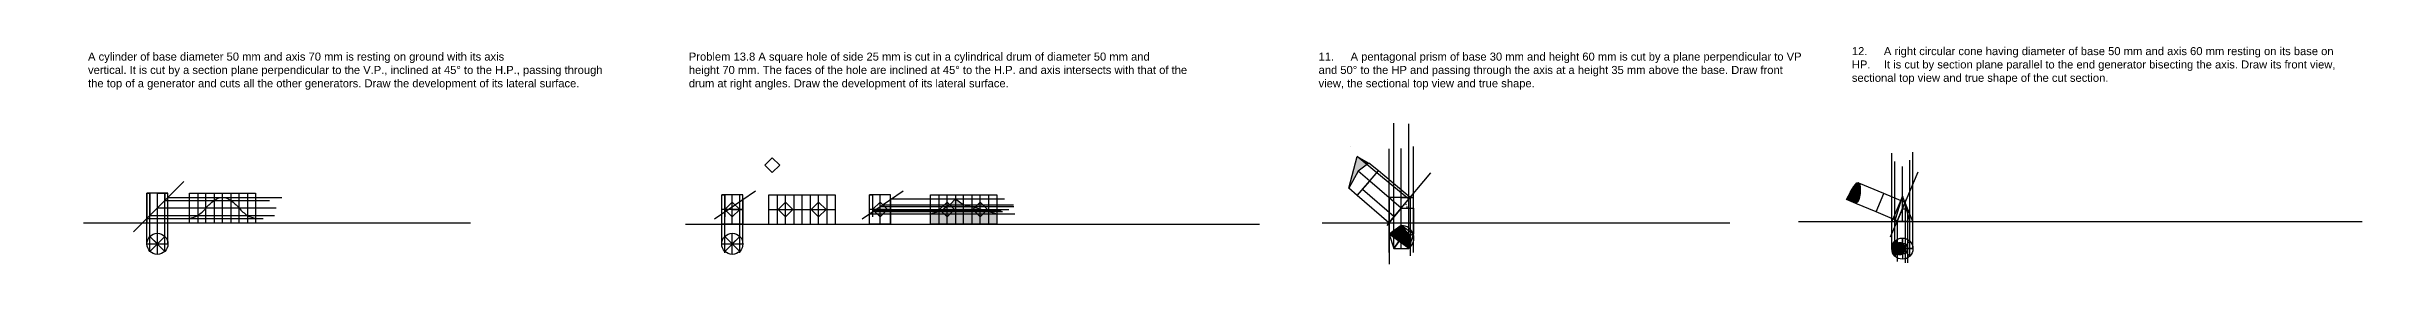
# Model space of a CAD drawing. Header units: millimetres. Extents: x 186 to 71940, y -203 to 575.
# Drawn here: x 37536 to 43068, y -100 to 416 of the extents above; entities that cross this region are included whole.
import ezdxf

# ---------------------------------------------------------------- set-up
doc = ezdxf.new("R2010")
doc.units = ezdxf.units.MM
doc.header["$MEASUREMENT"] = 0
doc.styles.get("Standard").update_dxf_attribs({"font": 'arial.ttf'})
doc.dimstyles.get("Standard").update_dxf_attribs({"dimscale": 10, "dimtxt": 0.18, "dimasz": 0.18, "dimexe": 0.18, "dimexo": 0.0625, "dimgap": 0.09, "dimtad": 0, "dimtih": 1, "dimtoh": 1, "dimdec": 1, "dimzin": 0, "dimdsep": 46, "dimtxsty": 'Standard', "dimcen": 0.09, "dimadec": 0, "dimazin": 0, "dimtfac": 1, "dimtdec": 1, "dimtofl": 0, "dimtmove": 0, "dimatfit": 3, "dimfxl": 1, "dimtolj": 1, "dimtzin": 0, "dimarcsym": 0})

# ---------------------------------------------------------------- blocks, each defined once
blk = doc.blocks.new('*D115')
at = {"color": 0, "lineweight": -2, "transparency": 16777216}
for start, end in [(33.3912, 42.7531), (7.2469, 17.1506)]:
    blk.add_arc((40748.5, 33.2), 14.2, start, end, dxfattribs=at)
at = {"color": 0, "lineweight": -3, "transparency": 16777216}
for points in [[(40758.8, 42.6), (40759.2, 43.1), (40757.7, 44.1)], [(40763, 35), (40762.4, 35), (40762.8, 33.2)]]:
    blk.add_solid(points, dxfattribs=at)
at = {"layer": 'Defpoints', "color": 0, "lineweight": -3, "transparency": 16777216}
for p in [(40818.9, 117), (40748.5, 33.2), (40748.5, 33.2), (40762.2, 37.3), (40777.1, 33.2)]:
    blk.add_point(p, dxfattribs=at)
at = {"color": 0, "lineweight": -3, "transparency": 16777216, "insert": (40761.5, 39.2), "char_height": 1.8, "attachment_point": 5}
blk.add_mtext('\\A1;50°', dxfattribs=at)

msp = doc.modelspace()

# ---------------------------------------------------------------- hatches: boundary and pattern name
at = {"lineweight": -3, "true_color": 0xffffff, "transparency": 33554483}
h = msp.add_hatch(color=7, dxfattribs=at)
h.dxf.hatch_style = 1
h.paths.add_polyline_path([(40666.84, 136.41), (40644.04, 155.55), (40623.72, 80.6), (40646.14, 120.81)])
h = msp.add_hatch(color=7, dxfattribs=at)
h.dxf.hatch_style = 1
h.paths.add_polyline_path([(40644.04, 155.55), (40666.84, 136.41), (40671.83, 140.17)])
at = {"lineweight": -3, "transparency": 33554483}
h = msp.add_hatch(color=4, dxfattribs=at)
h.set_gradient(color1=(0, 0, 255), color2=(255, 255, 0), name='SPHERICAL')
edge = h.paths.add_edge_path()
edge.add_spline(control_points=[(41826.55, 44.54), (41838.09, 48.93), (41840.44, 122.66), (41816.33, 76.88), (41804.27, 54)], knot_values=[0, 0, 0, 0, 48.7868242, 97.5488403, 97.5488403, 97.5488403, 97.5488403], degree=3, periodic=0)
edge.add_line((41804.27, 54), (41826.55, 44.54))
at = {"lineweight": -3, "true_color": 0xf8f6b0, "transparency": 33554483}
h = msp.add_hatch(color=51, dxfattribs=at)
h.dxf.hatch_style = 1
h.set_gradient(color1=(0, 0, 255), color2=(255, 255, 0), name='CYLINDER')
h.paths.add_polyline_path([(39651.87, 20.15), (39632.24, 20.15), (39632.24, -4.87), (39651.87, -4.87)])
h.paths.add_polyline_path([(39651.87, 25.09), (39632.24, 20.15), (39651.87, 20.15)])
h.paths.add_polyline_path([(39658.78, 25.09), (39651.87, 25.09), (39651.87, 20.15), (39663.72, 20.15)])
h.paths.add_polyline_path([(39671.49, 12.38), (39663.72, 20.15), (39651.87, 20.15), (39651.87, -4.87), (39671.49, -4.87)])
h.paths.add_polyline_path([(39691.12, 20.15), (39679.18, 20.15), (39671.49, 12.47), (39671.49, -4.87), (39691.12, -4.87)])
h.paths.add_polyline_path([(39710.72, 20.15), (39691.12, 20.15), (39691.12, -4.87), (39710.74, -4.87)])
h.paths.add_polyline_path([(39730.37, 20.15), (39710.74, 20.15), (39710.74, -4.87), (39730.37, -4.87)])
h.paths.add_polyline_path([(39749.99, 12.48), (39749.91, 12.39), (39742.15, 20.15), (39730.37, 20.15), (39730.37, -4.87), (39749.99, -4.87)])
h.paths.add_polyline_path([(39769.62, 20.15), (39757.67, 20.15), (39749.99, 12.48), (39749.99, -4.87), (39769.62, -4.87)])
h.paths.add_polyline_path([(39789.19, 20.15), (39769.62, 20.15), (39769.62, -4.87), (39789.19, -4.87)])
h.paths.add_polyline_path([(39769.62, 25.09), (39769.62, 20.15), (39789.19, 20.15)])
h.paths.add_polyline_path([(39769.62, 25.09), (39762.61, 25.09), (39757.67, 20.15), (39769.62, 20.15)])
h.paths.add_polyline_path([(39762.61, 25.09), (39749.99, 25.09), (39749.99, 20.15), (39757.67, 20.15)])
h.paths.add_polyline_path([(39757.67, 20.15), (39749.99, 20.15), (39749.99, 12.48)], flags=17)
h.paths.add_polyline_path([(39749.99, 20.15), (39742.15, 20.15), (39749.91, 12.39), (39749.99, 12.48)], flags=17)
h.paths.add_polyline_path([(39749.99, 25.09), (39737.2, 25.09), (39742.15, 20.15), (39749.99, 20.15)])
h.paths.add_polyline_path([(39737.2, 25.09), (39730.37, 25.09), (39730.37, 20.15), (39742.15, 20.15)])
h.paths.add_polyline_path([(39730.37, 25.09), (39710.74, 25.09), (39710.74, 20.15), (39730.37, 20.15)])
h.paths.add_polyline_path([(39710.72, 25.09), (39691.12, 25.09), (39691.12, 20.15), (39710.72, 20.15)])
h.paths.add_polyline_path([(39691.12, 25.09), (39684.12, 25.09), (39679.18, 20.15), (39691.12, 20.15)])
h.paths.add_polyline_path([(39679.18, 20.15), (39671.49, 20.15), (39671.49, 12.47)], flags=17)
h.paths.add_polyline_path([(39671.49, 20.15), (39663.72, 20.15), (39671.45, 12.42), (39671.49, 12.47)], flags=17)
h.paths.add_polyline_path([(39671.49, 25.09), (39658.78, 25.09), (39663.72, 20.15), (39671.49, 20.15)])
h.paths.add_polyline_path([(39684.12, 25.09), (39671.49, 25.09), (39671.49, 20.15), (39679.18, 20.15)])
h.paths.add_polyline_path([(39671.49, 27.1), (39656.77, 27.1), (39658.78, 25.09), (39671.49, 25.09)])
h.paths.add_polyline_path([(39686.13, 27.1), (39671.49, 27.1), (39671.49, 25.09), (39684.12, 25.09)])
h.paths.add_polyline_path([(39671.49, 30.07), (39661.05, 30.07), (39656.77, 27.1), (39671.49, 27.1)])
h.paths.add_polyline_path([(39689.1, 30.07), (39671.49, 30.07), (39671.49, 27.1), (39686.13, 27.1)])
h.paths.add_polyline_path([(39671.49, 37.03), (39671.07, 37.03), (39661.08, 30.09), (39671.49, 30.1)])
h.paths.add_polyline_path([(39682.2, 37.03), (39671.49, 37.03), (39671.49, 30.1), (39689.11, 30.11)])
h.paths.add_polyline_path([(39691.12, 37.03), (39682.2, 37.03), (39689.11, 30.11), (39691.12, 30.12)])
h.paths.add_polyline_path([(39691.12, 30.07), (39689.1, 30.07), (39686.13, 27.1), (39691.12, 27.1)])
h.paths.add_polyline_path([(39710.71, 30.07), (39691.12, 30.07), (39691.12, 27.1), (39710.72, 27.1)])
h.paths.add_polyline_path([(39691.12, 27.1), (39686.13, 27.1), (39684.12, 25.09), (39691.12, 25.09)])
h.paths.add_polyline_path([(39710.72, 27.1), (39691.12, 27.1), (39691.12, 25.09), (39710.72, 25.09)])
h.paths.add_polyline_path([(39730.37, 27.1), (39710.74, 27.1), (39710.74, 25.09), (39730.37, 25.09)])
h.paths.add_polyline_path([(39730.37, 30.07), (39710.74, 30.07), (39710.74, 27.1), (39730.37, 27.1)])
h.paths.add_polyline_path([(39749.99, 30.07), (39732.23, 30.07), (39732.23, 30.07), (39735.2, 27.1), (39749.99, 27.1)])
h.paths.add_polyline_path([(39749.99, 27.1), (39735.2, 27.1), (39737.2, 25.09), (39749.99, 25.09)])
h.paths.add_polyline_path([(39735.2, 27.1), (39730.37, 27.1), (39730.37, 25.09), (39737.2, 25.09)])
h.paths.add_polyline_path([(39732.23, 30.07), (39730.37, 30.07), (39730.37, 27.1), (39735.2, 27.1)])
h.paths.add_polyline_path([(39754.37, 30.07), (39749.99, 30.07), (39749.99, 27.1), (39764.61, 27.1)])
h.paths.add_polyline_path([(39764.61, 27.1), (39749.99, 27.1), (39749.99, 25.09), (39762.61, 25.09)])
h.paths.add_polyline_path([(39710.71, 37.03), (39691.12, 37.03), (39691.12, 30.12), (39710.71, 30.13)])
h.paths.add_polyline_path([(39730.37, 37.03), (39710.74, 37.03), (39710.74, 30.07), (39730.37, 30.07)])
h.paths.add_polyline_path([(39710.71, 41.16), (39691.12, 41.16), (39691.12, 37.03), (39710.71, 37.03)])
h.paths.add_polyline_path([(39691.12, 41.16), (39678.07, 41.16), (39682.2, 37.03), (39691.12, 37.03)])
h.paths.add_polyline_path([(39678.07, 41.16), (39671.49, 37.28), (39671.49, 37.03), (39682.2, 37.03)])
h.paths.add_polyline_path([(39691.12, 55.07), (39678.07, 41.16), (39691.12, 41.16)])
h.paths.add_polyline_path([(39691.12, 55.07), (39691.12, 41.16), (39710.71, 41.16), (39710.71, 41.19)])
h.paths.add_polyline_path([(39710.74, 41.16), (39710.74, 37.03), (39730.37, 37.03)])
h.paths.add_polyline_path([(39737.21, 35.04), (39730.37, 37.03), (39730.37, 30.07), (39732.23, 30.07)])
h.paths.add_polyline_path([(39737.21, 35.04), (39732.23, 30.07), (39749.99, 30.07), (39749.99, 31.34)])
at = {"lineweight": -3, "transparency": 33554483}
h = msp.add_hatch(color=5, dxfattribs=at)
h.dxf.hatch_style = 1
h.set_gradient(color1=(0, 0, 255), color2=(255, 255, 0), name='INVSPHERICAL')
h.paths.add_polyline_path([(40748.55, -7.98), (40730.91, -20.79), (40730.91, -32.25), (40748.55, -37.98)])
h.paths.add_polyline_path([(40730.91, -20.79), (40720.01, -28.7), (40730.91, -32.25)])
h.paths.add_polyline_path([(40730.91, -32.25), (40730.91, -36.62), (40743.1, -45.48), (40748.55, -37.98)])
h.paths.add_polyline_path([(40730.91, -32.25), (40720.01, -28.7), (40730.91, -36.62)])
h.paths.add_polyline_path([(40748.55, -37.98), (40743.1, -45.48), (40748.55, -49.43)])
h.paths.add_polyline_path([(40748.55, -37.98), (40748.55, -49.43), (40766.18, -62.25)], flags=17)
h.paths.add_polyline_path([(40766.18, -32.25), (40748.55, -37.98), (40766.18, -62.25)])
h.paths.add_polyline_path([(40766.18, -27.46), (40748.55, -7.98), (40748.55, -37.98), (40766.18, -32.25)])
at = {"lineweight": -3, "true_color": 0xffffff, "transparency": 33554483}
h = msp.add_hatch(color=7, dxfattribs=at)
h.dxf.hatch_style = 1
h.paths.add_polyline_path([(40769.52, -31.16), (40766.18, -32.25), (40766.18, -62.25)])
h.paths.add_polyline_path([(40766.18, -27.46), (40766.18, -32.25), (40769.52, -31.16)])
at = {"lineweight": -3, "transparency": 33554483}
h = msp.add_hatch(color=4, dxfattribs=at)
h.set_gradient(color1=(0, 0, 255), color2=(255, 255, 0), name='SPHERICAL')
edge = h.paths.add_edge_path(flags=17)
edge.add_spline(control_points=[(41924.49, -50.48), (41920.97, -52.91), (41919.17, -57.76), (41919.11, -62.64)], knot_values=[38.6954331, 38.6954331, 38.6954331, 38.6954331, 50.8092693, 50.8092693, 50.8092693, 50.8092693], degree=3, periodic=0)
edge.add_line((41919.11, -62.64), (41924.49, -62.64))
edge.add_line((41924.49, -62.64), (41924.49, -50.48))
edge = h.paths.add_edge_path()
edge.add_spline(control_points=[(41923.79, -51.02), (41923.42, -51.33), (41923.08, -51.66), (41922.75, -52.02)], knot_values=[48.6227414, 48.6227414, 48.6227414, 48.6227414, 49.9744528, 49.9744528, 49.9744528, 49.9744528], degree=3, periodic=0)
edge.add_spline(control_points=[(41924.29, -50.63), (41924.12, -50.75), (41923.96, -50.88), (41923.79, -51.01)], knot_values=[49.9811319, 49.9811319, 49.9811319, 49.9811319, 50.578676, 50.578676, 50.578676, 50.578676], degree=3, periodic=0)
edge.add_spline(control_points=[(41924.3, -50.62), (41924.36, -50.58), (41924.43, -50.53), (41924.49, -50.48)], knot_values=[50.5852146, 50.5852146, 50.5852146, 50.5852146, 50.8092693, 50.8092693, 50.8092693, 50.8092693], degree=3, periodic=0)
edge.add_line((41924.49, -50.48), (41918.97, -44.96))
edge.add_line((41918.97, -44.96), (41918.97, -62.64))
edge.add_line((41918.97, -62.64), (41919.11, -62.64))
edge.add_spline(control_points=[(41919.11, -62.64), (41919.12, -62.17), (41919.14, -61.71), (41919.18, -61.24)], knot_values=[38.6954331, 38.6954331, 38.6954331, 38.6954331, 39.8553982, 39.8553982, 39.8553982, 39.8553982], degree=3, periodic=0)
edge.add_spline(control_points=[(41919.35, -59.8), (41919.28, -60.24), (41919.22, -60.68), (41919.19, -61.13)], knot_values=[39.9487709, 39.9487709, 39.9487709, 39.9487709, 41.0640586, 41.0640586, 41.0640586, 41.0640586], degree=3, periodic=0)
edge.add_spline(control_points=[(41919.6, -58.46), (41919.51, -58.86), (41919.43, -59.27), (41919.36, -59.69)], knot_values=[41.1564179, 41.1564179, 41.1564179, 41.1564179, 42.2137319, 42.2137319, 42.2137319, 42.2137319], degree=3, periodic=0)
edge.add_spline(control_points=[(41920.26, -56.24), (41920.01, -56.93), (41919.79, -57.64), (41919.62, -58.37)], knot_values=[42.2871772, 42.2871772, 42.2871772, 42.2871772, 44.1878183, 44.1878183, 44.1878183, 44.1878183], degree=3, periodic=0)
edge.add_spline(control_points=[(41920.6, -55.42), (41920.49, -55.67), (41920.38, -55.92), (41920.29, -56.18)], knot_values=[44.2473719, 44.2473719, 44.2473719, 44.2473719, 44.959827, 44.959827, 44.959827, 44.959827], degree=3, periodic=0)
edge.add_spline(control_points=[(41921.04, -54.51), (41920.89, -54.79), (41920.75, -55.08), (41920.62, -55.38)], knot_values=[45.0070397, 45.0070397, 45.0070397, 45.0070397, 45.8618746, 45.8618746, 45.8618746, 45.8618746], degree=3, periodic=0)
edge.add_spline(control_points=[(41921.46, -53.76), (41921.32, -53.99), (41921.19, -54.22), (41921.06, -54.46)], knot_values=[45.9079526, 45.9079526, 45.9079526, 45.9079526, 46.6311615, 46.6311615, 46.6311615, 46.6311615], degree=3, periodic=0)
edge.add_spline(control_points=[(41921.82, -53.21), (41921.7, -53.38), (41921.59, -53.55), (41921.48, -53.73)], knot_values=[46.6648099, 46.6648099, 46.6648099, 46.6648099, 47.2320507, 47.2320507, 47.2320507, 47.2320507], degree=3, periodic=0)
edge.add_spline(control_points=[(41922.32, -52.53), (41922.16, -52.74), (41922, -52.95), (41921.84, -53.18)], knot_values=[47.2650834, 47.2650834, 47.2650834, 47.2650834, 48.0053673, 48.0053673, 48.0053673, 48.0053673], degree=3, periodic=0)
edge.add_spline(control_points=[(41922.74, -52.04), (41922.6, -52.19), (41922.47, -52.35), (41922.34, -52.51)], knot_values=[48.0256849, 48.0256849, 48.0256849, 48.0256849, 48.6028223, 48.6028223, 48.6028223, 48.6028223], degree=3, periodic=0)
h.paths.add_polyline_path([(41918.97, -44.96, 0.1989124), (41911.65, -62.64), (41918.97, -62.64)])
h.paths.add_polyline_path([(41918.97, -62.64), (41911.65, -62.64, 0.1989124), (41918.97, -80.32)])
edge = h.paths.add_edge_path(flags=17)
edge.add_line((41924.49, -62.64), (41919.11, -62.64))
edge.add_spline(control_points=[(41919.11, -62.64), (41919.05, -67.59), (41920.77, -72.55), (41924.29, -75)], knot_values=[26.3941174, 26.3941174, 26.3941174, 26.3941174, 38.6954331, 38.6954331, 38.6954331, 38.6954331], degree=3, periodic=0)
edge.add_line((41924.29, -75), (41924.49, -74.79))
edge.add_line((41924.49, -74.79), (41924.49, -62.64))
edge = h.paths.add_edge_path()
edge.add_spline(control_points=[(41924.29, -75), (41917.31, -70.15), (41917.38, -55.36), (41924.49, -50.48)], knot_values=[26.3941174, 26.3941174, 26.3941174, 26.3941174, 50.8092693, 50.8092693, 50.8092693, 50.8092693], degree=3, periodic=0)
edge.add_line((41924.49, -50.48), (41924.49, -40.79))
edge.add_arc((41936.65, -62.64), 25, 119.08824, 135)
edge.add_line((41918.97, -44.96), (41918.97, -80.32))
edge.add_line((41918.97, -80.32), (41924.29, -75))
h = msp.add_hatch(color=4, dxfattribs=at)
h.set_gradient(color1=(0, 0, 255), color2=(255, 255, 0), name='SPHERICAL')
edge = h.paths.add_edge_path()
edge.add_spline(control_points=[(41919.11, -62.64), (41919.17, -57.76), (41920.97, -52.91), (41924.49, -50.48)], knot_values=[38.6954331, 38.6954331, 38.6954331, 38.6954331, 50.8092693, 50.8092693, 50.8092693, 50.8092693], degree=3, periodic=0)
edge.add_line((41924.49, -50.48), (41918.97, -44.96))
edge.add_line((41918.97, -44.96), (41918.97, -62.64))
edge.add_line((41918.97, -62.64), (41919.11, -62.64))
at = {"lineweight": -3, "true_color": 0xffffff, "transparency": 33554483}
h = msp.add_hatch(color=7, dxfattribs=at)
h.set_gradient(color1=(0, 0, 255), color2=(255, 255, 0), name='SPHERICAL')
h.paths.add_polyline_path([(41924.49, -50.48), (41924.49, -62.64), (41936.65, -62.64)], flags=16)
edge = h.paths.add_edge_path()
edge.add_spline(control_points=[(41936.65, -50.14), (41933.32, -48.08), (41928.03, -48.05), (41924.49, -50.48)], knot_values=[0, 0, 0, 0, 12.1588278, 12.1588278, 12.1588278, 12.1588278], degree=3, periodic=0)
edge.add_line((41924.49, -50.48), (41936.65, -62.64))
edge.add_line((41936.65, -62.64), (41936.65, -50.14))
h.paths.add_polyline_path([(41936.65, -62.64), (41924.49, -62.64), (41924.49, -74.79)], flags=17)
edge = h.paths.add_edge_path()
edge.add_line((41936.65, -62.64), (41924.49, -74.79))
edge.add_line((41924.49, -74.79), (41924.49, -75.14))
edge.add_spline(control_points=[(41924.49, -75.14), (41928.03, -77.46), (41933.32, -77.27), (41936.65, -75.14)], knot_values=[0, 0, 0, 0, 12.153901, 12.153901, 12.153901, 12.153901], degree=3, periodic=0)
edge.add_line((41936.65, -75.14), (41936.65, -62.64))
edge = h.paths.add_edge_path()
edge.add_spline(control_points=[(41936.65, -75.14), (41939.19, -73.51), (41940.6, -70.75), (41941.61, -67.6)], knot_values=[4.7015435, 4.7015435, 4.7015435, 4.7015435, 14.0014672, 14.0014672, 14.0014672, 14.0014672], degree=3, periodic=0)
edge.add_line((41941.61, -67.6), (41936.65, -62.64))
edge.add_line((41936.65, -62.64), (41936.65, -75.14))
edge = h.paths.add_edge_path()
edge.add_spline(control_points=[(41941.61, -67.6), (41942.12, -66.01), (41942.54, -64.33), (41942.96, -62.64)], knot_values=[0, 0, 0, 0, 4.7015435, 4.7015435, 4.7015435, 4.7015435], degree=3, periodic=0)
edge.add_line((41942.96, -62.64), (41936.65, -62.64))
edge.add_line((41936.65, -62.64), (41941.61, -67.6))
edge = h.paths.add_edge_path()
edge.add_spline(control_points=[(41942.96, -62.64), (41942.54, -60.95), (41942.13, -59.26), (41941.62, -57.67)], knot_values=[72.2956554, 72.2956554, 72.2956554, 72.2956554, 76.9695644, 76.9695644, 76.9695644, 76.9695644], degree=3, periodic=0)
edge.add_line((41941.62, -57.67), (41936.65, -62.64))
edge.add_line((41936.65, -62.64), (41942.96, -62.64))
edge = h.paths.add_edge_path()
edge.add_spline(control_points=[(41941.62, -57.67), (41940.6, -54.49), (41939.2, -51.72), (41936.65, -50.14)], knot_values=[62.9680971, 62.9680971, 62.9680971, 62.9680971, 72.2956554, 72.2956554, 72.2956554, 72.2956554], degree=3, periodic=0)
edge.add_line((41936.65, -50.14), (41936.65, -62.64))
edge.add_line((41936.65, -62.64), (41941.62, -57.67))

# ---------------------------------------------------------------- linework, layer by layer
at = {"color": 1, "lineweight": -3}
for p, q in [((40730.91, -62.25), (40730.91, 234.68)), ((40766.18, -62.25), (40766.18, 233.09)), ((40720.01, -71.52), (40720.01, 173.43)), ((40748.55, -62.25), (40748.55, 174.9)), ((40777.08, -71.52), (40777.08, 179.32)), ((41911.65, -62.64), (41911.65, 163.36)), ((41918.97, -80.32), (41918.97, 143.5)), ((41936.65, 1.6), (41936.65, 132.1)), ((41954.33, -80.32), (41954.33, 146.94)), ((41961.65, -62.64), (41961.65, 165.8)), ((37781.35, -69.06), (37781.35, 68.7)), ((37816.7, -69.06), (37816.7, 68.7)), ((39144.52, -72.69), (39144.52, 65.07)), ((39179.87, -72.69), (39179.87, 65.07)), ((39288.29, -4.93), (39288.29, 65.07)), ((39327.54, -4.93), (39327.49, 65.07)), ((39671.49, -4.93), (39671.49, 65.07)), ((39710.74, -4.93), (39710.69, 65.07)), ((39248.99, 30.07), (39327.52, 30.13)), ((39632.19, 30.07), (39710.71, 30.13)), ((41874.48, 24.2), (41826.55, 44.54)), ((39249.04, -4.93), (39327.54, -4.87)), ((39632.24, -4.93), (39710.74, -4.87))]:
    msp.add_line(p, q, dxfattribs=at)
at = {"color": 2, "lineweight": -3}
for p, q in [((40626.89, 179.41), (40627, 179.74)), ((40690.33, 116.7), (40644.04, 155.55)), ((40694.31, 121.31), (40671.83, 140.17)), ((40766.18, 54.21), (40690.33, 116.7)), ((40720.01, -0.81), (40769.52, 58.2)), ((40769.52, 58.2), (40769.52, -79.33)), ((41874.48, 24.2), (41892.95, 67.69)), ((41942.96, 46.46), (41892.95, 67.69)), ((40748.55, 33.2), (40777.08, 33.2)), ((40777.08, 33.2), (40777.08, -28.7)), ((41924.49, 2.97), (41874.48, 24.2)), ((41924.49, 1.6), (41924.49, 5.6)), ((41924.49, 1.6), (41924.49, -93.14)), ((41942.96, 46.46), (41942.96, -96.19)), ((40720.01, -1.8), (40720.01, -99.78))]:
    msp.add_line(p, q, dxfattribs=at)
at = {"color": 7, "lineweight": -3, "true_color": 0xffffff}
for p, q in [((40623.72, 80.6), (40644.04, 155.55)), ((40646.14, 120.81), (40623.72, 80.6)), ((40644.04, 155.55), (40671.83, 140.17)), ((40671.83, 140.17), (40646.14, 120.81)), ((40673.85, 97.56), (40646.14, 120.81)), ((40748.55, 33.2), (40818.87, 117.01)), ((37861.7, 96.38), (37742.43, -22.9)), ((37774.03, -51.38), (37774.03, 68.7)), ((37824.03, 68.7), (37774.03, 68.7)), ((37774.03, 68.7), (37774.03, -1.3)), ((37774.03, 8.7), (37774.03, 68.7)), ((37774.03, 68.7), (37781.35, 68.7)), ((37799.03, 33.7), (37861.7, 96.38)), ((37799.03, -51.38), (37799.03, 68.7)), ((37799.03, -1.3), (37799.03, 68.7)), ((37799.03, 68.7), (37824.03, 68.7)), ((37824.03, -51.38), (37824.03, 68.7)), ((37824.03, -1.3), (37824.03, 68.7)), ((37874.86, -1.3), (37874.86, 68.7)), ((37874.86, 68.7), (38031.86, 68.7)), ((38031.86, 68.7), (38031.86, -1.3)), ((39187.2, 65.07), (39137.2, 65.07)), ((39162.2, -4.93), (39162.2, 65.07)), ((39187.2, -4.93), (39187.2, 65.07)), ((39537.51, 65.07), (39487.51, 65.07)), ((39512.51, -4.93), (39512.51, 65.07)), ((39537.51, -4.93), (39537.51, 65.07)), ((40644.03, 62.95), (40623.72, 80.6)), ((40673.85, 97.56), (40644.03, 62.95)), ((40731.34, 12.69), (40656.37, 77.29)), ((40748.55, -1.8), (40748.55, 58.2)), ((40748.55, 58.2), (40777.08, 58.2)), ((40777.08, -1.8), (40777.08, 58.2)), ((41936.65, 61.6), (41911.65, 1.6)), ((41918.97, 1.6), (41936.65, 61.6)), ((41936.65, 1.6), (41936.65, 61.6)), ((41961.65, 1.6), (41936.65, 61.6)), ((41936.65, 61.6), (41954.33, 1.6)), ((38031.86, 8.66), (38031.86, -1.3)), ((39137.2, -51.38), (39137.2, 5.07)), ((39137.2, -4.93), (39137.2, 5.07)), ((39162.2, -4.93), (39162.2, 30.07)), ((39187.2, -51.38), (39187.2, 55.07)), ((39187.2, 55.07), (39187.2, -4.93)), ((39487.51, -4.93), (39487.51, 5.07)), ((39512.51, -4.93), (39512.51, 30.07)), ((39537.51, 55.07), (39537.51, -4.93)), ((39632.24, 20.15), (39651.87, 25.09)), ((40748.55, 33.2), (40714.13, -7.82)), ((40748.55, -1.8), (40748.55, 33.2)), ((41690.67, 1.6), (43027.07, 1.6)), ((41911.65, 1.6), (41961.65, 1.6)), ((41954.33, 1.6), (41918.97, 1.6)), ((37623.82, -1.3), (38541.74, -1.3)), ((37774.03, -1.3), (37824.03, -1.3)), ((37774.03, -51.38), (37824.03, -51.38)), ((37816.7, -33.7), (37781.35, -69.06)), ((37799.03, -51.38), (37781.35, -33.7)), ((37781.35, -33.7), (37816.7, -69.06)), ((37799.03, -76.38), (37799.03, -26.38)), ((37799.03, -51.38), (37816.7, -33.7)), ((39050.97, -4.93), (40412.6, -4.93)), ((39137.2, -4.93), (39187.2, -4.93)), ((39187.2, -4.93), (39137.2, -4.93)), ((39137.2, -4.93), (39187.2, -4.93)), ((39137.2, -51.38), (39187.2, -51.38)), ((39179.87, -33.7), (39144.52, -69.06)), ((39162.2, -51.38), (39144.52, -33.7)), ((39144.52, -33.7), (39179.87, -69.06)), ((39162.2, -76.38), (39162.2, -26.38)), ((39162.2, -51.38), (39179.87, -33.7)), ((39487.51, -4.93), (39537.51, -4.93)), ((39537.51, -4.93), (39487.51, -4.93)), ((39487.51, -4.93), (39537.51, -4.93)), ((40720.01, -1.8), (40777.08, -1.8)), ((40720.01, -28.7), (40748.55, -37.98)), ((40748.55, -37.98), (40730.91, -62.25)), ((40730.91, -62.25), (40748.55, -37.98)), ((40748.55, -37.98), (40748.55, -7.98)), ((40748.55, -7.98), (40748.55, -37.98)), ((40748.55, -37.98), (40777.08, -28.7)), ((40777.08, -28.7), (40748.55, -37.98)), ((40748.55, -37.98), (40766.18, -62.25)), ((41954.33, -44.96), (41918.97, -80.32)), ((41936.65, -62.64), (41918.97, -44.96)), ((41918.97, -44.96), (41954.33, -80.32)), ((41924.49, -75.14), (41924.49, -50.48)), ((41936.65, -62.64), (41936.65, -37.64)), ((41936.65, -37.64), (41936.65, -87.64)), ((41936.65, -62.64), (41954.33, -44.96)), ((41961.65, -62.64), (41911.65, -62.64)), ((41936.65, -62.64), (41961.65, -62.64)), ((41936.65, -62.64), (41961.65, -62.64))]:
    msp.add_line(p, q, dxfattribs=at)
at = {"color": 4, "lineweight": -3}
for p, q in [((40644.03, 62.95), (40694.31, 121.31)), ((40769.52, 58.2), (40694.31, 121.31)), ((37774.03, 8.66), (37774.03, 68.7)), ((37774.03, 68.7), (37781.35, 68.7)), ((37781.35, 68.7), (37781.35, 16.03)), ((37799.03, 33.7), (37799.03, 68.7)), ((37799.03, 68.7), (37816.7, 68.7)), ((37816.7, 68.7), (37816.7, 51.38)), ((37824.03, 68.7), (37816.7, 68.7)), ((37816.7, 51.38), (37824.03, 58.7)), ((37824.03, 58.7), (37824.03, 68.7)), ((37874.86, -1.3), (37874.86, 68.7)), ((37874.86, 68.7), (38031.86, 68.7)), ((37874.86, 68.7), (37894.49, 68.7)), ((37894.49, 68.7), (37894.49, -1.3)), ((37914.11, -1.3), (37914.11, 68.7)), ((37914.11, 68.7), (37933.74, 68.7)), ((37933.74, 68.7), (37933.74, -1.3)), ((37953.36, -1.3), (37953.36, 68.7)), ((37953.36, 68.7), (37972.99, 68.7)), ((37972.99, 68.7), (37972.99, -1.3)), ((37992.61, -1.3), (37992.61, 68.7)), ((37992.61, 68.7), (38012.24, 68.7)), ((38012.24, 68.7), (38012.24, -1.3)), ((38031.86, 68.7), (38031.86, -1.3)), ((39137.2, 5.03), (39137.2, 65.07)), ((39137.2, 65.07), (39144.52, 65.07)), ((39144.52, 65.07), (39144.52, 12.39)), ((39187.2, 55.07), (39187.2, 65.07)), ((39248.99, -4.93), (39248.99, 65.07)), ((39248.99, 65.07), (39405.99, 65.07)), ((39249.04, -4.93), (39249.04, 65.07)), ((39268.67, 65.07), (39268.67, -4.93)), ((39288.29, -4.93), (39288.29, 65.07)), ((39307.92, 65.07), (39307.92, -4.93)), ((39327.54, -4.93), (39327.54, 65.07)), ((39347.17, 65.07), (39347.17, -4.93)), ((39366.79, -4.93), (39366.79, 65.07)), ((39386.42, 65.07), (39386.42, -4.93)), ((39405.99, 65.07), (39405.99, -4.93)), ((39406.04, 65.07), (39406.04, -4.93)), ((39487.51, 5.03), (39487.51, 65.07)), ((39487.51, 65.07), (39494.83, 65.07)), ((39494.83, 65.07), (39494.83, 12.39)), ((39537.51, 55.07), (39537.51, 65.07)), ((39632.19, -4.93), (39632.19, 65.07)), ((39632.19, 65.07), (39789.19, 65.07)), ((39632.24, -4.93), (39632.24, 65.07)), ((39651.87, 65.07), (39651.87, -4.93)), ((39671.49, -4.93), (39671.49, 65.07)), ((39691.12, 65.07), (39691.12, -4.93)), ((39710.74, -4.93), (39710.74, 65.07)), ((39730.37, 65.07), (39730.37, -4.93)), ((39749.99, -4.93), (39749.99, 65.07)), ((39769.62, 65.07), (39769.62, -4.93)), ((39789.19, 65.07), (39789.19, -4.93)), ((39789.24, 65.07), (39789.24, -4.93)), ((40644.03, 62.95), (40623.72, 80.6)), ((40719.18, -1.8), (40644.03, 62.95)), ((40748.55, 33.2), (40673.85, 97.56)), ((41892.95, 67.69), (41833.82, 92.79)), ((37781.35, 16.03), (37799.03, 33.7)), ((39187.2, 30.07), (39137.2, 30.07)), ((39162.2, -4.93), (39162.2, 30.07)), ((39162.2, 30.07), (39187.2, 30.07)), ((39537.51, 30.07), (39487.51, 30.07)), ((39512.51, -4.93), (39512.51, 30.07)), ((39512.51, 30.07), (39537.51, 30.07)), ((41826.55, 44.54), (41804.27, 54)), ((37874.86, -1.3), (38031.86, -1.3)), ((37894.49, -1.3), (37914.11, -1.3)), ((37933.74, -1.3), (37953.36, -1.3)), ((37972.99, -1.3), (37992.61, -1.3)), ((38012.24, -1.3), (38031.86, -1.3)), ((39248.99, -4.93), (39406.04, -4.93)), ((39632.19, -4.93), (39789.24, -4.93)), ((41924.49, -40.79), (41924.49, -84.49))]:
    msp.add_line(p, q, dxfattribs=at)
at = {"color": 5, "lineweight": -3}
for p, q in [((41936.65, 31.6), (41973.74, 118.99)), ((41920.34, -6.83), (41946.78, 55.48)), ((41936.65, 31.6), (41908.05, -35.77)), ((40720.01, -28.7), (40748.55, -7.98)), ((40766.18, -62.25), (40720.01, -28.7)), ((40769.52, -31.16), (40748.55, -7.98)), ((40769.52, -31.16), (40766.18, -62.25))]:
    msp.add_line(p, q, dxfattribs=at)
at = {"color": 242, "lineweight": -3, "true_color": 0xcd2027}
for p, q in [((37824.03, 58.7), (38093.81, 58.7)), ((37774.03, 8.66), (38049.95, 8.66)), ((37781.35, 16.03), (38076.36, 16.03)), ((37799.03, 33.7), (38080.37, 33.7)), ((37816.7, 51.38), (38065.04, 51.38))]:
    msp.add_line(p, q, dxfattribs=at)
at = {"color": 6, "lineweight": -3}
for p, q in [((39119.66, 8.31), (39216.98, 74.01)), ((39366.79, -4.93), (39366.79, 65.07)), ((39469.97, 8.31), (39567.29, 74.01)), ((39749.99, -4.93), (39749.99, 65.07)), ((39327.52, 30.07), (39405.99, 30.07)), ((39710.71, 30.07), (39789.19, 30.07)), ((39327.54, -4.87), (39406.04, -4.87)), ((39710.74, -4.87), (39789.24, -4.87))]:
    msp.add_line(p, q, dxfattribs=at)
at = {"color": 152, "lineweight": -3, "true_color": 0x2776bb}
for p, q in [((40777.08, 58.2), (40720.01, 58.2)), ((40720.01, 58.2), (40720.01, -1.8))]:
    msp.add_line(p, q, dxfattribs=at)
at = {"color": 85, "lineweight": -3, "true_color": 0x58ba48}
for p, q in [((40720.01, -0.81), (40769.52, 58.2)), ((40748.55, 33.2), (40748.55, 56.33)), ((41936.65, 31.6), (41949.15, 31.6)), ((41949.15, 31.6), (41949.15, -96.62))]:
    msp.add_line(p, q, dxfattribs=at)
at = {"color": 51, "lineweight": -3, "true_color": 0xf8f6b0}
for p, q in [((39487.51, 20.15), (39831.96, 20.15)), ((39494.83, 25.09), (39802.6, 25.09)), ((39497.8, 27.1), (39799.53, 27.1)), ((39502.2, 30.07), (39817.89, 30.07)), ((39512.51, 37.03), (39829.63, 37.03)), ((39518.63, 41.16), (39829.29, 41.16)), ((39537.51, 55.07), (39807.94, 55.07)), ((39632.24, -4.87), (39632.24, 20.15)), ((39651.87, 25.09), (39656.77, 27.1)), ((39656.77, 27.1), (39671.07, 37.03)), ((39671.07, 37.03), (39678.07, 41.16)), ((39678.07, 41.16), (39691.12, 55.07)), ((39691.12, 55.07), (39710.74, 41.16)), ((39710.74, 41.16), (39730.37, 37.03)), ((39730.37, 37.03), (39764.61, 27.1)), ((39764.61, 27.1), (39769.62, 25.09)), ((39769.62, 25.09), (39789.19, 20.15)), ((39789.19, 20.15), (39789.24, -4.87)), ((39789.24, -4.87), (39632.24, -4.87))]:
    msp.add_line(p, q, dxfattribs=at)
at = {"color": 2, "lineweight": -3, "true_color": 0xffff00}
msp.add_line((41924.49, 1.6), (41924.5, 2.97), dxfattribs=at)
at = {"lineweight": -3}
msp.add_line((40561.05, -1.8), (41527.38, -1.8), dxfattribs=at)
at = {"color": 4, "lineweight": -3}
for points in [[(39239.37, 135.05), (39257.04, 117.37), (39274.72, 135.05), (39257.04, 152.73)], [(39144.52, 30.07), (39162.2, 12.39), (39179.87, 30.07), (39162.2, 47.75)], [(39270.57, 30.1), (39288.25, 12.42), (39305.93, 30.1), (39288.25, 47.78)], [(39349.03, 30.07), (39366.71, 12.39), (39384.39, 30.07), (39366.71, 47.75)], [(39494.83, 30.07), (39512.51, 12.39), (39530.19, 30.07), (39512.51, 47.75)], [(39653.77, 30.1), (39671.45, 12.42), (39689.13, 30.1), (39671.45, 47.78)], [(39732.23, 30.07), (39749.91, 12.39), (39767.58, 30.07), (39749.91, 47.75)]]:
    msp.add_lwpolyline(points, close=True, dxfattribs=at)
at = {"lineweight": -3}
msp.add_lwpolyline([(40777.08, -28.7), (40748.55, -7.98), (40720.01, -28.7), (40730.91, -62.25), (40766.18, -62.25)], close=True, dxfattribs=at)
at = {"color": 7, "lineweight": -3, "true_color": 0xffffff}
for centre in [(37799.03, -51.38), (39162.2, -51.38), (41936.65, -62.64)]:
    msp.add_circle(centre, 25, dxfattribs=at)
at = {"color": 2, "lineweight": -3}
msp.add_arc((40748.55, -37.98), 30, 306, 90, dxfattribs=at)
at = {"color": 5, "lineweight": -3}
msp.add_arc((41936.65, -62.64), 12.5, 270, 90, dxfattribs=at)
at = {"color": 7, "lineweight": -3, "true_color": 0xffffff}
for points in [[(37874.86, 8.66), (37894.49, 16.03), (37914.11, 33.7), (37933.74, 51.38), (37953.36, 58.7), (37972.99, 51.38), (37992.61, 33.7), (38012.24, 16.03), (38031.86, 8.66)], [(41942.96, -62.64), (41936.65, -75.14), (41924.49, -75.14), (41924.49, -50.48), (41936.65, -50.14), (41942.96, -62.64)]]:
    msp.add_spline(points, degree=3, dxfattribs=at)
at = {"color": 4, "lineweight": -3}
msp.add_open_spline([(41804.27, 54), (41816.33, 76.88), (41840.44, 122.66), (41838.09, 48.93), (41826.55, 44.54)], degree=3, knots=[0, 0, 0, 0, 48.7620161, 97.5488403, 97.5488403, 97.5488403, 97.5488403], dxfattribs=at)

# ---------------------------------------------------------------- texts
at = {"color": 7, "true_color": 0xffffff, "char_height": 18.971, "attachment_point": 1}
for s, insert in [('A cylinder of base diameter 50 mm and axis 70 mm is resting on ground with its axis \\Pvertical. It is cut by a section plane perpendicular to the V.P., inclined at 45° to the H.P., passing through \\Pthe top of a generator and cuts all the other generators. Draw the development of its lateral surface.', (37634.47, 401.85)), ('Problem 13.8 A square hole of side 25 mm is cut in a cylindrical drum of diameter 50 mm and \\Pheight 70 mm. The faces of the hole are inclined at 45° to the H.P. and axis intersects with that of the \\Pdrum at right angles. Draw the development of its lateral surface.', (39059.07, 401.85)), ('11.^IA pentagonal prism of base 30 mm and height 60 mm is cut by a plane perpendicular to VP \\Pand 50° to the HP and passing through the axis at a height 35 mm above the base. Draw front \\Pview, the sectional top view and true shape.', (40552.38, 401.85)), ('12.^IA right circular cone having diameter of base 50 mm and axis 60 mm resting on its base on \\PHP.^IIt is cut by section plane parallel to the end generator bisecting the axis. Draw its front view, \\Psectional top view and true shape of the cut section.', (41816.89, 414.82))]:
    msp.add_mtext_dynamic_manual_height_columns(s, width=38495.3296, gutter_width=94.86, heights=[151.75], dxfattribs=dict(at, insert=insert))

# ---------------------------------------------------------------- dimensions: what is measured, and where the dimension line sits
at = {"color": 2, "lineweight": -3}
dim = msp.add_angular_dim_2l(base=(40762.19, 37.28), line1=((40748.55, 33.2), (40818.87, 117.01)), line2=((40748.55, 33.2), (40777.08, 33.2)), dimstyle='Standard', dxfattribs=at)
dim.commit()
dim.dimension.update_dxf_attribs({"geometry": '*D115', "text_midpoint": (40761.45, 39.21)})

doc.saveas('drawing.dxf')
